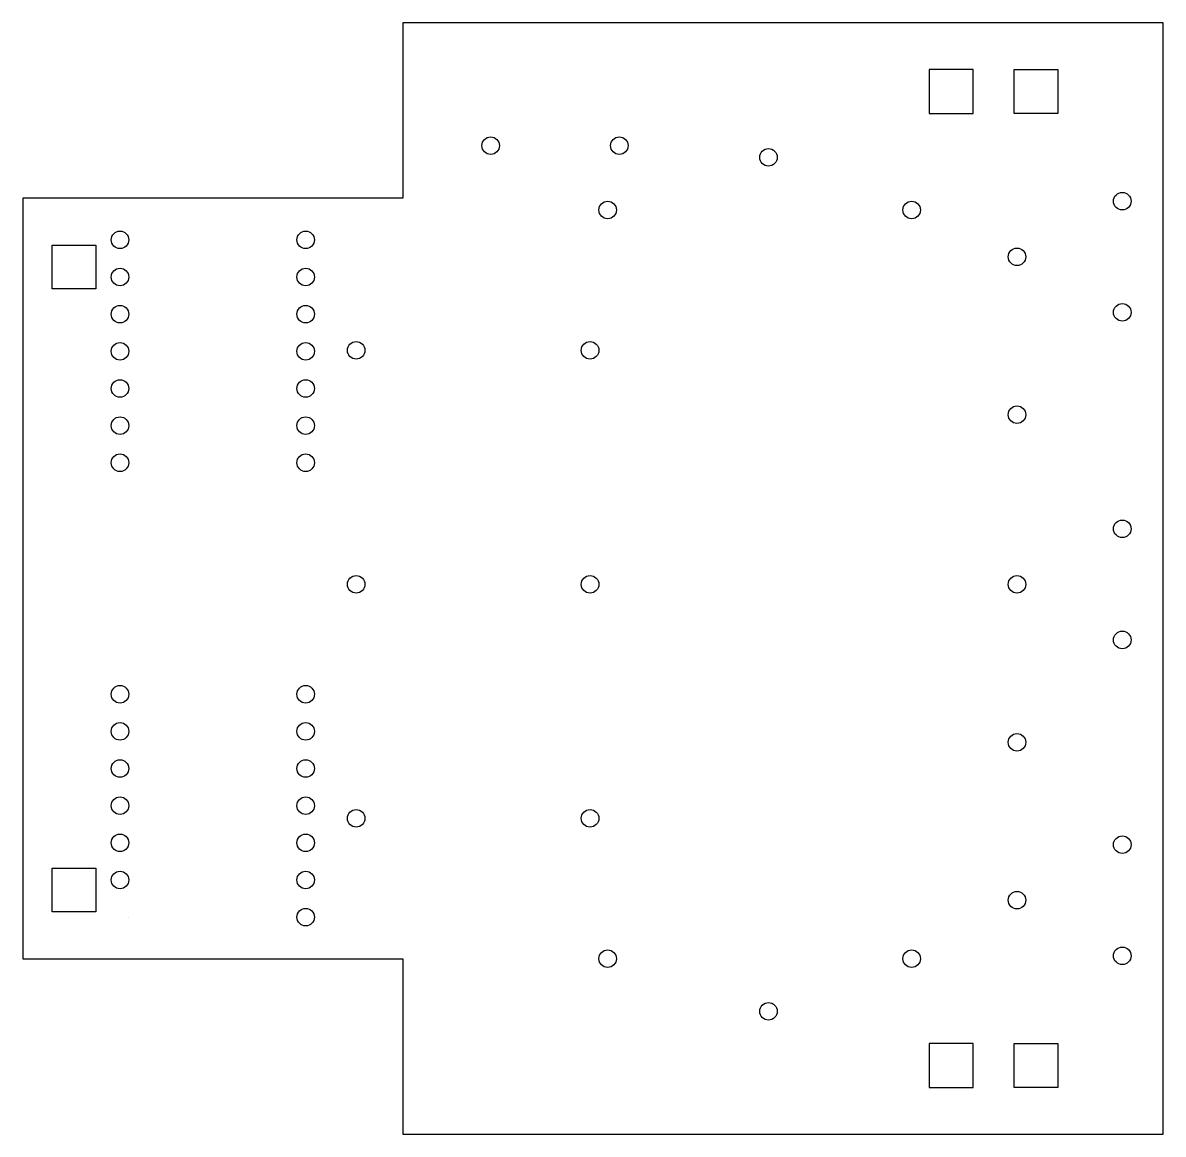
# Model space of a CAD drawing. Extents: x 0 to 195, y 1 to 191.
import ezdxf

# ---------------------------------------------------------------- set-up
doc = ezdxf.new("R2010")
doc.units = 0

# ---------------------------------------------------------------- blocks, each defined once
blk = doc.blocks.new('SKETCH004')
at = {"color": 7}
for points in [[(195, 1), (195, 191), (65, 191), (65, 161), (0, 161), (0, 31), (65, 31), (65, 1)], [(162.5, 183), (155, 183), (155, 175.5), (162.5, 175.5)], [(169.5, 183), (177, 183), (177, 175.5), (169.5, 175.5)], [(5, 153), (12.5, 153), (12.5, 145.5), (5, 145.5)], [(5, 46.5), (12.5, 46.5), (12.5, 39), (5, 39)], [(18.12, 38.11), (18.12, 38.11)], [(162.5, 16.5), (155, 16.5), (155, 9), (162.5, 9)], [(169.5, 16.5), (177, 16.5), (177, 9), (169.5, 9)]]:
    blk.add_lwpolyline(points, close=True, dxfattribs=at)
for centre in [(80, 170), (102, 170), (127.5, 168), (188, 160.5), (100, 159), (152, 159), (16.62, 153.89), (48.37, 153.89), (170, 151), (16.62, 147.54), (48.37, 147.54), (16.62, 141.19), (48.37, 141.19), (188, 141.5), (57, 135), (97, 135), (16.62, 134.84), (48.37, 134.84), (16.62, 128.49), (48.37, 128.49), (170, 124), (16.62, 122.14), (48.37, 122.14), (16.62, 115.79), (48.37, 115.79), (188, 104.5), (57, 95), (97, 95), (170, 95), (188, 85.5), (16.62, 76.21), (48.37, 76.21), (16.62, 69.86), (48.37, 69.86), (170, 68), (16.62, 63.51), (48.37, 63.51), (16.62, 57.16), (48.37, 57.16), (57, 55), (97, 55), (16.62, 50.81), (48.37, 50.81), (188, 50.5), (16.62, 44.46), (48.37, 44.46), (170, 41), (48.37, 38.11), (100, 31), (152, 31), (188, 31.5), (127.5, 22)]:
    blk.add_circle(centre, 1.5, dxfattribs=at)

msp = doc.modelspace()

# ---------------------------------------------------------------- block references
msp.add_blockref('SKETCH004', (0, 0))

doc.saveas('drawing.dxf')
